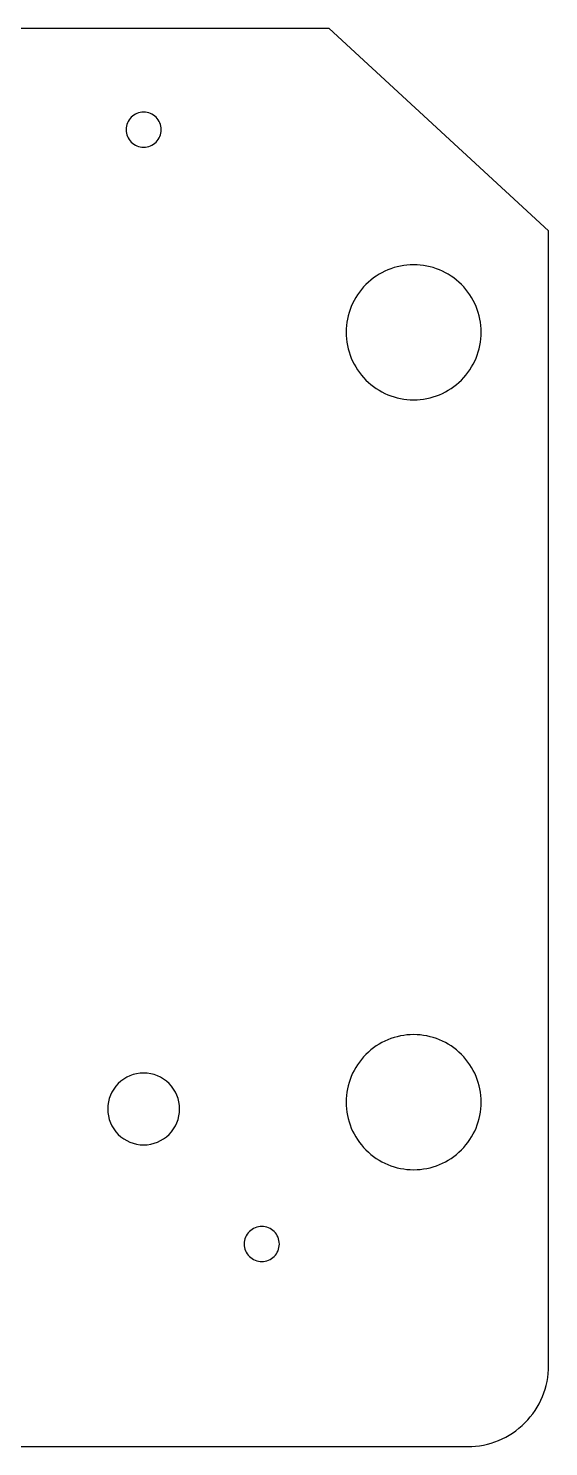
# Model space of a CAD drawing. Extents: x 0.6 to 44.2, y 0 to 23.3.
# Drawn here: x 15.14 to 17.06, y 10.58 to 15.83 of the extents above; entities that cross this region are included whole.
import ezdxf

# ---------------------------------------------------------------- set-up
doc = ezdxf.new("R2010")
doc.units = 0
for name, color, linetype in [('CUTOUTS', 1, 'CONTINUOUS'), ('INSERTS', 5, 'CONTINUOUS'), ('MASONITE', 40, 'CONTINUOUS'), ('SCREWS', 30, 'CONTINUOUS')]:
    doc.layers.add(name, color=color, linetype=linetype)

msp = doc.modelspace()

# ---------------------------------------------------------------- linework, layer by layer
at = {"layer": 'CUTOUTS'}
for points in [[(16.5625, 14.9584, 0.414214), (16.3125, 14.7084, 0.414214), (16.5625, 14.4584, 0.414214), (16.8125, 14.7084, 0.414214)], [(16.5625, 12.1084, 0.414214), (16.3125, 11.8584, 0.414214), (16.5625, 11.6084, 0.414214), (16.8125, 11.8584, 0.414214)]]:
    msp.add_lwpolyline(points, format="xyb", close=True, dxfattribs=at)
at = {"layer": 'INSERTS'}
msp.add_lwpolyline([(15.5625, 11.9664, 0.414214), (15.4295, 11.8334, 0.414214), (15.5625, 11.7004, 0.414214), (15.6955, 11.8334, 0.414214)], format="xyb", close=True, dxfattribs=at)
at = {"layer": 'MASONITE'}
msp.add_lwpolyline([(0.5625, 12.1459), (0.5625, 10.8834, 0.414214), (0.8625, 10.5834), (6.0125, 10.5834, 0.414214), (6.3125, 10.8834), (6.3125, 11.1584, -0.418927), (6.6173, 11.4584), (11.825, 11.4584, -0.414214), (12.125, 11.1584), (12.125, 10.8834, 0.418592), (12.4295, 10.5834), (16.7625, 10.5834, 0.414214), (17.0625, 10.8834), (17.0625, 15.0834), (16.25, 15.8334), (8.875, 15.8334), (8.25, 13.2084), (8, 13.2084), (7.75, 13.8334), (1.5, 12.5834)], format="xyb", close=True, dxfattribs=at)
at = {"layer": 'SCREWS'}
for points in [[(15.5625, 15.5234, 0.414214), (15.4975, 15.4584, 0.414214), (15.5625, 15.3934, 0.414214), (15.6275, 15.4584, 0.414214)], [(16, 11.3984, 0.414214), (15.935, 11.3334, 0.414214), (16, 11.2684, 0.414214), (16.065, 11.3334, 0.414214)]]:
    msp.add_lwpolyline(points, format="xyb", close=True, dxfattribs=at)

doc.saveas('drawing.dxf')
